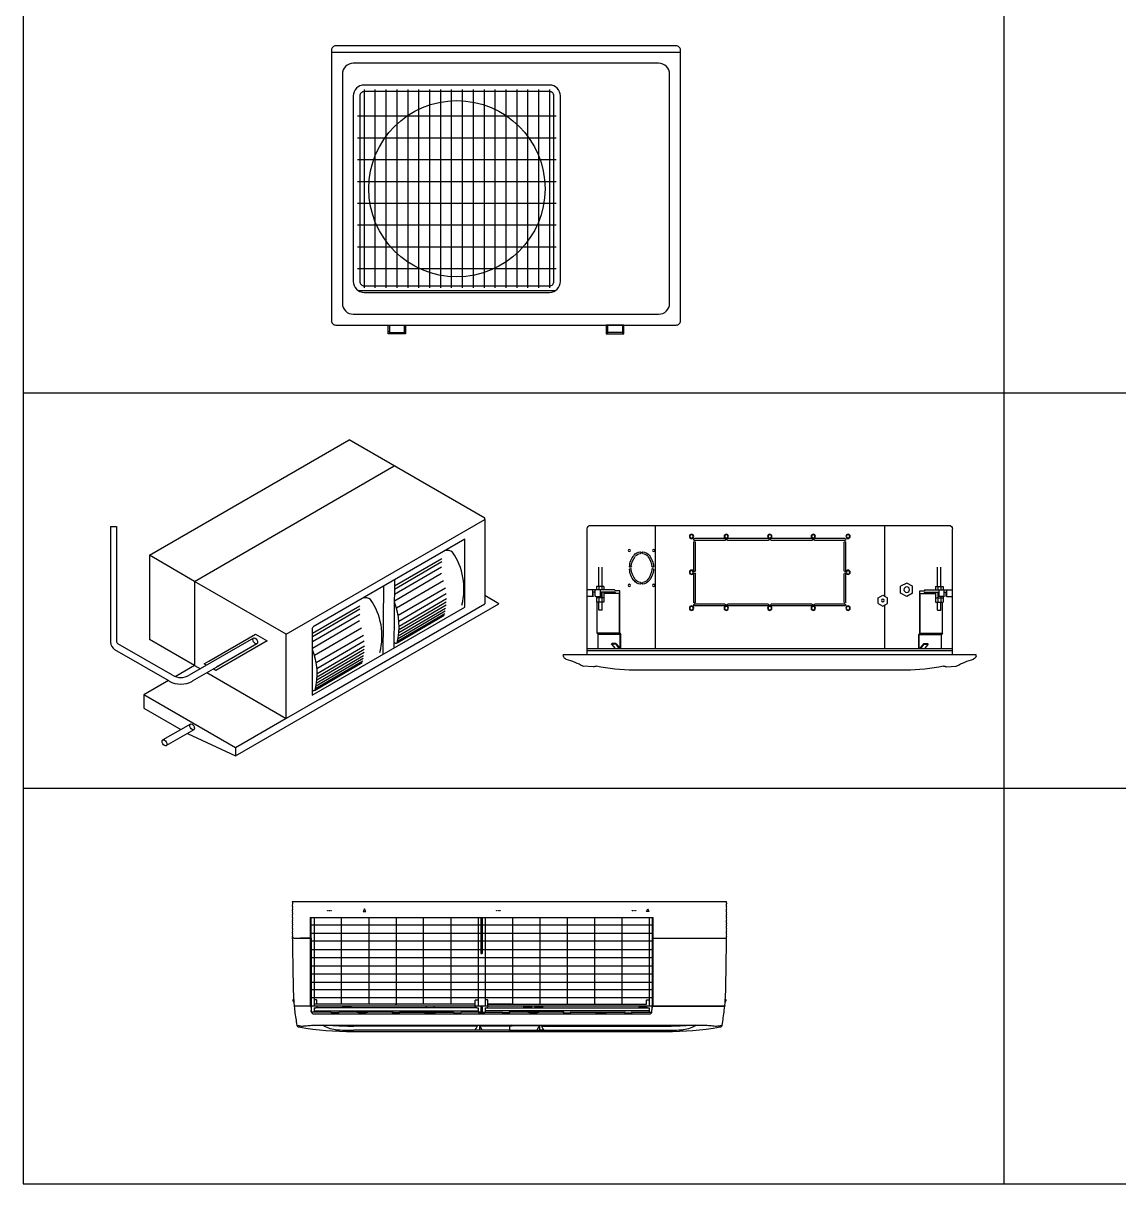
# Model space of a CAD drawing. Header units: millimetres. Extents: x -91525 to 4597779, y -698580 to 576167.
# Drawn here: x -81638 to -78625, y -104141 to -100950 of the extents above; entities that cross this region are included whole.
import ezdxf

# ---------------------------------------------------------------- set-up
doc = ezdxf.new("R2010")
doc.units = ezdxf.units.MM
doc.linetypes.add('CONTINOUS', pattern=[0])
doc.linetypes.add('HIDDEN', pattern=[0.375, 0.25, -0.125])
for name, color, linetype in [('!-AC-CHWS PIPE', 4, 'Continuous'), ('!-AC-EQUIPEMNT', 3, 'Continuous'), ('AirC- Machine', 3, 'CONTINOUS'), ('FCU', 4, 'Continuous'), ('TUONG', 1, 'Continuous')]:
    doc.layers.add(name, color=color, linetype=linetype)

# ---------------------------------------------------------------- blocks, each defined once
blk = doc.blocks.new('ODU-18')
h = blk.add_hatch()
h.set_pattern_fill('U', color=8, scale=25, angle=90, style=0, pattern_type=0)
h.set_pattern_definition([(90, (-400, -20), (-25, 1e-15), [])])
edge = h.paths.add_edge_path()
edge.add_line((-325, 85), (100, 85))
edge.add_arc((100, 100), 15, 270, 360)
edge.add_line((115, 100), (115, 525))
edge.add_arc((100, 525), 15, 0, 90)
edge.add_line((100, 540), (-325, 540))
edge.add_arc((-325, 525), 15, 90, 180)
edge.add_line((-340, 525), (-340, 100))
edge.add_arc((-325, 100), 15, 180, 270)
h = blk.add_hatch()
h.set_pattern_fill('_U', color=8, scale=50, style=0, pattern_type=0)
h.set_pattern_definition([(0, (-400, -37.5), (0, 50), [])])
edge = h.paths.add_edge_path()
edge.add_line((-325, 67.5), (100, 67.5))
edge.add_arc((100, 82.5), 15, 270, 360)
edge.add_line((115, 82.5), (115, 507.5))
edge.add_arc((100, 507.5), 15, 0, 90)
edge.add_line((100, 522.5), (-325, 522.5))
edge.add_arc((-325, 507.5), 15, 90, 180)
edge.add_line((-340, 507.5), (-340, 82.5))
edge.add_arc((-325, 82.5), 15, 180, 270)
blk.add_lwpolyline([(-390, 0), (390, 0, 0.414214), (400, 10), (400, 630, 0.414214), (390, 640), (-390, 640, 0.414214), (-400, 630), (-400, 10, 0.414214)], format="xyb", close=True)
at = {"color": 8}
for points in [[(-400, 625), (400, 625)], [(-267, 0), (-267, -20)], [(-233, 0), (-233, -20)], [(233, 0), (233, -20)], [(267, 0), (267, -20)], [(-270, -15), (-267, -15)], [(-267, -17), (-233, -17)], [(-233, -15), (-230, -15)], [(233, -15), (230, -15)], [(267, -17), (233, -17)], [(270, -15), (267, -15)]]:
    blk.add_lwpolyline(points, dxfattribs=at)
for points in [[(-350, 25), (350, 25, 0.414214), (375, 50), (375, 575, 0.414214), (350, 600), (-350, 600, 0.414214), (-375, 575), (-375, 50, 0.414214)], [(-325, 75), (100, 75, 0.414214), (125, 100), (125, 525, 0.414214), (100, 550), (-325, 550, 0.414214), (-350, 525), (-350, 100, 0.414214)], [(-325, 90), (100, 90, 0.414214), (110, 100), (110, 525, 0.414214), (100, 535), (-325, 535, 0.414214), (-335, 525), (-335, 100, 0.414214)]]:
    blk.add_lwpolyline(points, format="xyb", close=True, dxfattribs=at)
for points in [[(-270, 0), (-230, 0), (-230, -20), (-270, -20)], [(270, 0), (230, 0), (230, -20), (270, -20)]]:
    blk.add_lwpolyline(points, close=True, dxfattribs=at)
blk.add_circle((-112.5, 312.5), 202, dxfattribs=at)
blk = doc.blocks.new('A$C2E3D3B1D')
at = {"layer": 'FCU', "linetype": 'Continuous'}
for p, q in [((-397, 0), (397, 0)), ((-397, -2.5), (-397, -4.2)), ((397, -2.5), (397, -4.2)), ((-397.5, -66.7), (-397.4, -70.6)), ((-394.9, -66.7), (-397.5, -66.7)), ((-397.4, -70.6), (-397.3, -74.5)), ((-397.3, -74.5), (-397.2, -78.7)), ((-397.2, -78.7), (-397.2, -82.9)), ((-397.2, -82.9), (-397.1, -87.1)), ((397.1, -86.2), (397.2, -82.2)), ((397.2, -78.2), (397.3, -74.2)), ((397.2, -82.2), (397.2, -78.2)), ((397.3, -74.2), (397.4, -70.4)), ((397.4, -70.4), (397.5, -66.7)), ((-397.1, -87.1), (-397, -91.2)), ((-397, -91.2), (-397, -95)), ((-397, -95), (-396.9, -98.5)), ((-396.9, -98.5), (-396.9, -101.9)), ((-396.9, -101.9), (-396.8, -105.3)), ((-396.8, -105.3), (-396.8, -108.6)), ((396.8, -103.9), (396.9, -100.7)), ((396.8, -107.1), (396.8, -103.9)), ((396.9, -97.4), (397, -93.9)), ((396.9, -100.7), (396.9, -97.4)), ((397, -90.2), (397.1, -86.2)), ((397, -93.9), (397, -90.2)), ((-396.8, -108.6), (-396.7, -112.7)), ((-396.7, -112.7), (-396.6, -116.9)), ((-396.6, -116.9), (-396.5, -121.1)), ((-396.5, -121.1), (-396.5, -125.3)), ((-396.5, -125.3), (-396.4, -129.5)), ((396.4, -130.8), (396.5, -126.7)), ((396.5, -122.7), (396.6, -118.6)), ((396.5, -126.7), (396.5, -122.7)), ((396.6, -118.6), (396.7, -114.6)), ((396.7, -110.6), (396.8, -107.1)), ((396.7, -114.6), (396.7, -110.6)), ((-396.4, -129.5), (-396.3, -133.7)), ((-396.3, -133.7), (-396.3, -138)), ((-396.3, -138), (-396.2, -142.3)), ((-396.2, -142.3), (-396.1, -146.5)), ((-396.1, -146.5), (-396, -150.5)), ((396, -150.9), (396.1, -147)), ((396.1, -147), (396.2, -142.9)), ((396.2, -138.8), (396.3, -134.8)), ((396.2, -142.9), (396.2, -138.8)), ((396.3, -134.8), (396.4, -130.8)), ((-396, -150.5), (-396, -154.7)), ((-396, -154.7), (-395.9, -159.1)), ((-395.9, -159.1), (-395.9, -159.1)), ((-395.9, -159.1), (-395.9, -159.1)), ((-395.9, -159.1), (-395.9, -159.1)), ((-395.9, -159.1), (-395.9, -159.1)), ((-395.9, -159.1), (-395.8, -162.2)), ((-395.9, -159.1), (-395.9, -159.1)), ((-395.9, -159.1), (-395.9, -159.1)), ((-395.9, -159.1), (-395.9, -159.1)), ((-395.8, -162.2), (-395.7, -165.2)), ((-395.7, -165.2), (-395.6, -168.1)), ((-395.6, -168.1), (-395.5, -171.2)), ((395.4, -172.5), (395.6, -169.1)), ((395.6, -169.1), (395.7, -165.8)), ((395.7, -165.8), (395.8, -162.6)), ((395.8, -162.6), (395.9, -159.1)), ((395.9, -159.1), (396, -154.9)), ((395.9, -159.1), (395.9, -159.1)), ((395.9, -159.1), (395.9, -159.1)), ((395.9, -159.1), (395.9, -159.1)), ((395.9, -159.1), (395.9, -159.1)), ((395.9, -159.1), (395.9, -159.1)), ((395.9, -159.1), (395.9, -159.1)), ((395.9, -159.1), (395.9, -159.1)), ((396, -154.9), (396, -150.9)), ((-395.5, -171.2), (-395.3, -174.3)), ((-395.3, -174.3), (-395.2, -177.4)), ((-395.2, -177.4), (-395, -180.4)), ((-395, -180.4), (-394.7, -183.3)), ((-394.7, -183.3), (-394.5, -186.3)), ((-394.5, -186.3), (-394.2, -189.5)), ((-394.2, -189.5), (-394.2, -189.6)), ((-394.2, -189.5), (-394.2, -189.5)), ((-394.2, -189.6), (-394.2, -189.6)), ((-394.2, -189.6), (-394.2, -189.6)), ((-394.2, -189.6), (-394.2, -189.6)), ((-394.2, -189.6), (-394.2, -189.9)), ((-394.2, -189.6), (-394.2, -189.6)), ((-394.2, -189.6), (-394.2, -189.6)), ((-394.2, -189.9), (-394.2, -190)), ((-394.2, -190), (-394.1, -190.1)), ((-394.1, -190.1), (-394.1, -190.2)), ((-394.1, -190.2), (-394, -190.3)), ((-394.1, -190.3), (-394.1, -190.4)), ((-394.1, -190.3), (-394.1, -190.3)), ((-394.1, -190.4), (-394.1, -190.5)), ((-394.1, -190.5), (-394.1, -190.6)), ((-394.1, -190.6), (-394.1, -190.6)), ((-394.1, -190.6), (-394.1, -190.7)), ((-394.1, -190.7), (-394.1, -190.8)), ((-394.1, -190.8), (-394.1, -190.9)), ((-394.1, -190.8), (-394.1, -190.8)), ((-394.1, -190.9), (-394.1, -191)), ((-394.1, -191), (-394.1, -191.1)), ((-394.1, -191.1), (-394, -191.1)), ((-394, -190.3), (-393.9, -190.4)), ((-394, -191.1), (-394, -191.2)), ((-393.9, -190.4), (-393.8, -190.5)), ((-393.8, -190.5), (-393.7, -190.6)), ((-393.7, -190.6), (-393.5, -190.7)), ((393.5, -190.7), (393.7, -190.6)), ((393.7, -190.6), (393.8, -190.5)), ((393.8, -190.5), (393.9, -190.4)), ((393.9, -190.4), (394, -190.3)), ((394, -190.3), (394.1, -190.2)), ((394, -191.1), (394.1, -191.1)), ((394.1, -190.1), (394.2, -190)), ((394.1, -190.2), (394.1, -190.1)), ((394.1, -190.3), (394.1, -190.3)), ((394.1, -190.4), (394.1, -190.3)), ((394.1, -190.5), (394.1, -190.4)), ((394.1, -190.5), (394.1, -190.5)), ((394.1, -190.6), (394.1, -190.5)), ((394.1, -190.7), (394.1, -190.6)), ((394.1, -190.8), (394.1, -190.7)), ((394.1, -190.8), (394.1, -190.8)), ((394.1, -190.9), (394.1, -190.8)), ((394.1, -191), (394.1, -190.9)), ((394.1, -191.1), (394.1, -191)), ((394.1, -191), (394.1, -191)), ((394.2, -189.5), (394.5, -186)), ((394.2, -189.6), (394.2, -189.5)), ((394.2, -189.5), (394.2, -189.5)), ((394.2, -189.5), (394.2, -189.5)), ((394.2, -189.6), (394.2, -189.6)), ((394.2, -189.6), (394.2, -189.6)), ((394.2, -189.6), (394.2, -189.6)), ((394.2, -189.6), (394.2, -189.6)), ((394.2, -189.6), (394.2, -189.9)), ((394.2, -189.6), (394.2, -189.6)), ((394.2, -190), (394.2, -189.9)), ((394.5, -186), (394.8, -182.7)), ((394.6, -184.7), (394.8, -184.4)), ((394.8, -182.7), (395, -179.4)), ((394.8, -184.4), (395, -184)), ((395, -179.4), (395.2, -176)), ((395, -184), (395.2, -183.6)), ((395.2, -176), (395.4, -172.5)), ((-394, -191.2), (-394, -191.3)), ((-394, -191.3), (-394, -191.4)), ((-394, -191.3), (-394, -191.3)), ((-394, -191.3), (-394, -191.3)), ((-394, -191.4), (-394, -191.5)), ((-394, -191.4), (-394, -191.4)), ((-394, -191.5), (-394, -191.5)), ((-394, -191.5), (-394, -191.6)), ((-394, -191.6), (-393.7, -194.9)), ((-394, -191.6), (-394, -191.6)), ((-393.7, -194.9), (-393.3, -198.1)), ((-393.3, -198.1), (-393, -201.1)), ((-393, -201.1), (-392.6, -204.2)), ((-392.6, -204.2), (-392.1, -207.4)), ((-392.1, -207.4), (-391.7, -210.7)), ((-391.7, -210.7), (-391.2, -213.8)), ((391.4, -212.6), (391.9, -209)), ((391.9, -209), (392.4, -205.5)), ((392.1, -191.7), (393.3, -191.7)), ((392.4, -205.5), (392.8, -202.2)), ((392.8, -202.2), (393.2, -198.8)), ((393.2, -198.8), (393.6, -195.3)), ((393.3, -191.7), (393.3, -191.7)), ((393.3, -191.7), (393.3, -191.7)), ((393.3, -191.7), (393.3, -191.7)), ((393.3, -191.7), (393.3, -191.7)), ((393.3, -191.7), (393.3, -191.7)), ((393.3, -191.7), (393.3, -191.7)), ((393.3, -191.7), (393.3, -191.7)), ((393.6, -195.3), (394, -191.6)), ((394, -191.2), (394, -191.1)), ((394, -191.3), (394, -191.2)), ((394, -191.3), (394, -191.4)), ((394, -191.3), (394, -191.3)), ((394, -191.3), (394, -191.3)), ((394, -191.4), (394, -191.4)), ((394, -191.4), (394, -191.5)), ((394, -191.5), (394, -191.5)), ((394, -191.5), (394, -191.6)), ((394, -191.6), (394, -191.6)), ((-391.2, -213.8), (-390.7, -217)), ((-390.7, -217), (-390.2, -220.2)), ((-390.2, -220.2), (-389.6, -223.3)), ((-389.6, -223.3), (-389, -226.6)), ((-389, -226.6), (-389, -226.9)), ((-389, -226.6), (-389, -226.6)), ((-389, -226.6), (-389, -226.6)), ((-389, -226.6), (-389, -226.6)), ((-389, -226.6), (-389, -226.6)), ((-389, -226.6), (-389, -226.6)), ((-389, -226.6), (-389, -226.6)), ((-389, -226.6), (-389, -226.6)), ((-389, -226.9), (-388.9, -227.2)), ((-388.9, -227.2), (-388.8, -227.5)), ((-388.8, -227.5), (-388.6, -227.9)), ((-388.6, -227.9), (-388.2, -228.3)), ((-388.2, -228.3), (-387.7, -228.8)), ((-387.7, -228.8), (-387, -229.1)), ((-387, -229.1), (-386.4, -229.4)), ((-386.4, -229.4), (-373, -231.5)), ((-373, -231.5), (-360.2, -233.2)), ((-360.2, -233.2), (-347.9, -234.7)), ((347.9, -234.7), (360.2, -233.2)), ((360.2, -233.2), (373, -231.5)), ((373, -231.5), (386.4, -229.4)), ((386.4, -229.4), (387, -229.2)), ((387, -229.2), (387.6, -228.9)), ((387.6, -228.9), (388.1, -228.5)), ((388.1, -228.5), (388.4, -228.1)), ((388.4, -228.1), (388.7, -227.6)), ((388.7, -227.6), (388.8, -227.3)), ((388.8, -227.3), (388.9, -227.1)), ((388.9, -227.1), (389, -226.8)), ((389, -226.6), (389.7, -222.9)), ((389, -226.6), (389, -226.6)), ((389, -226.6), (389, -226.6)), ((389, -226.6), (389, -226.6)), ((389, -226.6), (389, -226.6)), ((389, -226.6), (389, -226.6)), ((389, -226.6), (389, -226.6)), ((389, -226.6), (389, -226.6)), ((389, -226.8), (389, -226.6)), ((389.7, -222.9), (390.3, -219.6)), ((390.3, -219.6), (390.9, -216.1)), ((390.9, -216.1), (391.4, -212.6)), ((-347.9, -234.7), (-335.9, -235.8)), ((-335.9, -235.8), (-323.7, -236.7)), ((-323.7, -236.7), (-311.4, -237.4)), ((-311.4, -237.4), (-298.5, -237.8)), ((-298.5, -237.8), (-284.3, -238)), ((-284.3, -238), (284.3, -238)), ((284.3, -238), (298.5, -237.8)), ((298.5, -237.8), (311.4, -237.4)), ((311.4, -237.4), (323.7, -236.7)), ((323.7, -236.7), (335.8, -235.8)), ((335.8, -235.8), (347.9, -234.7))]:
    blk.add_line(p, q, dxfattribs=at)
at = {"layer": 'FCU', "color": 7, "linetype": 'Continuous'}
for p, q in [((-265.5, -13.3), (-267.7, -18.3)), ((-267.7, -18.3), (-263.2, -18.3)), ((-263.2, -18.3), (-265.5, -13.3)), ((250.8, -18.3), (253, -13.3)), ((255.3, -18.3), (250.8, -18.3)), ((253, -13.3), (255.3, -18.3)), ((-364.7, -29), (262.8, -29)), ((-364.7, -29), (-364.7, -191.7)), ((-363, -66.7), (-363, -29)), ((-357.5, -29), (-357.5, -190.7)), ((-357, -29), (-356.5, -29)), ((-307.5, -188), (-307.5, -29)), ((-257.5, -29), (-257.5, -188)), ((-207.5, -29), (-207.5, -188)), ((-159, -29), (-159, -29)), ((-157.5, -188), (-157.5, -29)), ((-107.5, -29), (-107.5, -188)), ((-57.5, -29), (-57.5, -190.7)), ((-52.2, -29), (-52.2, -95)), ((-49.7, -29), (-49.7, -95)), ((-44.5, -29), (-44.5, -190.7)), ((5.5, -29), (5.5, -188)), ((55.5, -29), (55.5, -188)), ((105.5, -29), (105.5, -188)), ((155.5, -29), (155.5, -188)), ((205.5, -29), (205.5, -188)), ((255.5, -29), (255.5, -190.7)), ((261, -29), (261, -190.7)), ((262.8, -66.7), (262.8, -29)), ((-363, -42.7), (261, -42.7)), ((-363, -57.7), (261, -57.7)), ((-394.9, -66.7), (-386.9, -66.7)), ((-386.9, -66.7), (-363, -66.7)), ((-386.9, -66.7), (-382.5, -66.7)), ((-363, -66.7), (-382.5, -66.7)), ((-363, -66.7), (-363, -80.6)), ((261, -72.7), (-363, -72.7)), ((-363, -80.6), (-363, -190.4)), ((261, -66.7), (397.5, -66.7)), ((262.8, -80.6), (262.8, -66.7)), ((262.8, -190.4), (262.8, -80.6)), ((-363, -87.7), (261, -87.7)), ((261, -102.7), (-363, -102.7)), ((-52.2, -95), (-49.7, -95)), ((-363, -117.7), (261, -117.7)), ((261, -132.7), (-363, -132.8)), ((-363, -147.7), (261, -147.7)), ((261, -161.7), (-363, -161.8)), ((-396.3, -179.8), (-396.4, -179.9)), ((-396.4, -179.9), (-396.4, -180)), ((-396.4, -180), (-396.4, -180.1)), ((-396.4, -180.1), (-396.4, -180.4)), ((-396.4, -180.4), (-396.4, -180.6)), ((-396.4, -180.6), (-396.4, -180.7)), ((-396.4, -180.7), (-396.4, -180.9)), ((-396.4, -180.9), (-396.4, -181.1)), ((-396.4, -181.1), (-396.3, -181.3)), ((-396.2, -179.7), (-396.3, -179.7)), ((-396.3, -179.7), (-396.3, -179.8)), ((-396.3, -181.3), (-396.3, -181.5)), ((-396.3, -181.5), (-396, -182.1)), ((-396, -179.6), (-396.2, -179.7)), ((-395.9, -179.6), (-396, -179.6)), ((-396, -182.1), (-395.8, -182.5)), ((-395, -179.6), (-395.9, -179.6)), ((-395.8, -182.5), (-395.6, -182.9)), ((-395.6, -182.9), (-395.4, -183.3)), ((-395.4, -183.3), (-395.2, -183.6)), ((-395.2, -183.6), (-395, -184)), ((-395, -184), (-394.8, -184.4)), ((-394.8, -184.4), (-394.6, -184.7)), ((-393.5, -190.7), (393.5, -190.7)), ((-374.5, -190.7), (-374.5, -190.7)), ((-364.7, -190.4), (-364.7, -190.7)), ((-364.7, -191.7), (-364.7, -190.7)), ((-363, -175.8), (261, -175.8)), ((-363, -190.4), (-363, -190.7)), ((-362.7, -190.7), (-362.7, -199)), ((-353, -180.1), (-357.5, -180.1)), ((-62.5, -188), (-357.5, -188)), ((-352.5, -188), (-352.5, -180.6)), ((-352.5, -190.7), (-352.5, -192.9)), ((-209, -188), (-206, -188)), ((-152.5, -190.7), (-152.5, -193.7)), ((-138.5, -190.7), (-138.5, -193.7)), ((-62.5, -190.7), (-62.5, -180.6)), ((-62.5, -190.7), (-62.5, -192.9)), ((-62, -180.1), (-57.5, -180.1)), ((-52.2, -190.7), (-52.2, -205.7)), ((-49.7, -190.7), (-49.7, -205.7)), ((-40, -180.1), (-44.5, -180.1)), ((-39.5, -190.7), (-39.5, -180.6)), ((4, -188), (-39.5, -188)), ((-39.5, -188), (250.5, -188)), ((-39.5, -190.7), (-39.5, -192.9)), ((36.5, -190.7), (36.5, -193.7)), ((50.5, -190.7), (50.5, -193.7)), ((250.5, -188), (250.5, -180.6)), ((250.5, -190.7), (250.5, -192.9)), ((251, -180.1), (255.5, -180.1)), ((260.8, -190.7), (260.8, -197.9)), ((261.2, -190.7), (261.2, -193.2)), ((262.8, -190.4), (262.8, -190.7)), ((262.8, -191.7), (262.8, -190.7)), ((395.9, -179.6), (395, -179.6)), ((395.2, -183.6), (395.4, -183.3)), ((395.4, -183.3), (395.6, -182.9)), ((395.6, -182.9), (395.8, -182.5)), ((395.8, -182.5), (396, -182.1)), ((396, -179.6), (395.9, -179.6)), ((395.9, -179.6), (395.9, -179.6)), ((395.9, -179.6), (395.9, -179.6)), ((395.9, -179.6), (395.9, -179.6)), ((395.9, -179.6), (395.9, -179.6)), ((395.9, -179.6), (395.9, -179.6)), ((395.9, -179.6), (395.9, -179.6)), ((395.9, -179.6), (395.9, -179.6)), ((396.2, -179.7), (396, -179.6)), ((396, -182.1), (396.1, -181.9)), ((396.1, -181.9), (396.2, -181.7)), ((396.3, -179.7), (396.2, -179.7)), ((396.2, -181.7), (396.3, -181.5)), ((396.3, -179.8), (396.3, -179.7)), ((396.4, -179.9), (396.3, -179.8)), ((396.3, -181.3), (396.4, -181.1)), ((396.3, -181.5), (396.3, -181.3)), ((396.4, -180), (396.4, -179.9)), ((396.4, -180.1), (396.4, -180)), ((396.4, -180.2), (396.4, -180.1)), ((396.4, -180.4), (396.4, -180.2)), ((396.4, -180.6), (396.4, -180.4)), ((396.4, -180.7), (396.4, -180.6)), ((396.4, -180.9), (396.4, -180.7)), ((396.4, -181.1), (396.4, -180.9)), ((-365.1, -191.7), (-394, -191.7)), ((-363.2, -193.6), (-362.8, -200.9)), ((-362.7, -201.1), (-362.7, -199)), ((-326.5, -202.2), (-362.5, -202.2)), ((-356.5, -202.2), (-358, -202.2)), ((-357.8, -205.7), (255.8, -205.7)), ((-357.5, -194.6), (-357.5, -201.7)), ((-357.5, -194.6), (-355.1, -194.6)), ((-357.5, -200.2), (-57.5, -200.2)), ((-355.1, -194.5), (-354.7, -194.4)), ((-355.1, -194.5), (-355.1, -194.6)), ((-355.1, -194.5), (-355.1, -194.5)), ((-355.1, -194.6), (-355.1, -194.6)), ((-354.7, -194.4), (-354.4, -194.2)), ((-354.4, -194.2), (-354.2, -194.1)), ((-60.6, -194.2), (-354.4, -194.2)), ((-354.2, -194.1), (-353.9, -193.9)), ((-353.9, -193.9), (-353.6, -193.7)), ((-353.6, -193.7), (-353.3, -193.6)), ((-353.3, -193.6), (-352.7, -193.3)), ((-326.5, -202.7), (-326.5, -202.2)), ((-313.5, -203.7), (-325.5, -203.7)), ((-312.5, -202.2), (-312.5, -202.7)), ((-214.4, -202.2), (-312.5, -202.2)), ((-305.8, -193.4), (-305.8, -194.2)), ((-305.7, -193.3), (-305.4, -193)), ((-305.7, -193.6), (-305.7, -193.3)), ((-305.3, -193.9), (-305.7, -193.6)), ((-305.4, -193), (-304.7, -192.7)), ((-304.5, -194.2), (-305.3, -193.9)), ((-304.7, -192.7), (-303.7, -192.4)), ((-303.7, -192.4), (-302.5, -192.2)), ((-302.5, -192.2), (-301, -192)), ((-301, -192), (-299.3, -191.9)), ((-299.3, -191.9), (-297.5, -191.9)), ((-297.5, -191.9), (-295.6, -191.9)), ((-295.6, -191.9), (-294, -192)), ((-294, -192), (-292.5, -192.2)), ((-292.5, -192.2), (-291.3, -192.4)), ((-291.3, -192.4), (-290.3, -192.7)), ((-289.8, -193.9), (-290.6, -194.2)), ((-290.3, -192.7), (-289.6, -193)), ((-289.3, -193.6), (-289.8, -193.9)), ((-289.6, -193), (-289.3, -193.3)), ((-289.3, -193.3), (-289.3, -193.6)), ((-289.2, -194.2), (-289.2, -193.4)), ((-279.5, -202.2), (-279.5, -202.7)), ((-276.5, -202.7), (-279.5, -202.7)), ((-276.5, -202.7), (-276.5, -202.2)), ((-263.5, -203.7), (-275.5, -203.7)), ((-262.5, -202.2), (-262.5, -202.7)), ((-259.5, -202.7), (-262.5, -202.7)), ((-259.5, -202.2), (-259.5, -202.7)), ((-214.5, -202.7), (-214.5, -202.2)), ((-214.3, -202.2), (-214.4, -202.2)), ((-214.2, -202.1), (-214.3, -202.2)), ((-214.1, -202.1), (-214.2, -202.1)), ((-214, -202), (-214.1, -202.1)), ((-214.1, -202.1), (-214.1, -202.1)), ((-213.9, -201.9), (-214, -202)), ((-213.8, -201.9), (-213.9, -201.9)), ((-213.7, -201.8), (-213.8, -201.9)), ((-213.6, -201.7), (-213.7, -201.8)), ((-213.5, -201.7), (-213.6, -201.7)), ((-201.5, -203.7), (-213.5, -203.7)), ((-201.5, -201.7), (-201.4, -201.7)), ((-201.4, -201.7), (-201.3, -201.8)), ((-201.3, -201.8), (-201.2, -201.9)), ((-201.2, -201.9), (-201.1, -201.9)), ((-201.1, -201.9), (-201, -202)), ((-201, -202), (-200.9, -202.1)), ((-200.9, -202.1), (-200.9, -202.1)), ((-200.9, -202.1), (-200.8, -202.1)), ((-200.8, -202.1), (-200.7, -202.2)), ((-200.7, -202.2), (-200.6, -202.2)), ((-200.6, -202.2), (-102.5, -202.2)), ((-200.5, -202.7), (-200.5, -202.2)), ((-163.8, -193.7), (-163.3, -193.7)), ((-163.8, -193.7), (-163.8, -194.2)), ((-163.3, -193.7), (-163.3, -193.7)), ((-163.3, -193.7), (-163.3, -194.2)), ((-163.3, -193.7), (-147.5, -193.7)), ((-163.3, -194.2), (-163.3, -194.2)), ((-155.5, -202.2), (-155.5, -202.7)), ((-155.5, -202.7), (-152.5, -202.7)), ((-152.5, -202.2), (-152.5, -202.7)), ((-151.5, -203.7), (-139.5, -203.7)), ((-150.6, -194.1), (-147.5, -193.7)), ((-147.5, -193.7), (-147.5, -193.7)), ((-143.5, -193.7), (-127.7, -193.7)), ((-143.5, -193.7), (-140.4, -194.1)), ((-143.5, -193.7), (-143.5, -193.7)), ((-138.5, -202.7), (-138.5, -202.2)), ((-138.5, -202.7), (-135.5, -202.7)), ((-135.5, -202.2), (-135.5, -202.7)), ((-127.7, -193.7), (-127.7, -193.7)), ((-127.7, -193.7), (-127.7, -194.2)), ((-127.7, -193.7), (-127.2, -193.7)), ((-127.2, -194.2), (-127.2, -193.7)), ((-102.5, -202.2), (-102.5, -202.7)), ((-101.5, -203.7), (-89.5, -203.7)), ((-52.2, -202.2), (-88.5, -202.2)), ((-88.5, -202.7), (-88.5, -202.2)), ((-59.9, -194.5), (-62.4, -193.2)), ((-59.9, -194.5), (-59.9, -194.6)), ((-59.9, -194.5), (-59.9, -194.5)), ((-59.9, -194.6), (-59.9, -194.6)), ((-59.9, -194.6), (-57.5, -194.6)), ((-57.5, -194.6), (-57.5, -201.7)), ((-56.7, -202.2), (-56.7, -202.7)), ((-55.7, -203.7), (-52.2, -203.7)), ((-49.7, -202.2), (-13.5, -202.2)), ((-46.3, -203.7), (-49.7, -203.7)), ((-45.2, -202.2), (-45.3, -202.7)), ((-44.5, -194.6), (-42.1, -194.6)), ((-44.5, -194.6), (-44.5, -201.7)), ((-44.5, -200.2), (-43.5, -200.2)), ((254.5, -200.2), (-43.5, -200.2)), ((-42.1, -194.6), (-39.7, -193.2)), ((-42.1, -194.5), (-42.1, -194.6)), ((-41.4, -194.2), (252.4, -194.2)), ((-39.7, -193.2), (-39.6, -193.2)), ((-13.5, -202.7), (-13.5, -202.2)), ((-13.3, -202.2), (-13.5, -202.2)), ((-13.3, -202.2), (-13.4, -202.2)), ((-13.2, -202.1), (-13.3, -202.2)), ((-13.1, -202.1), (-13.2, -202.1)), ((-13, -202), (-13.1, -202.1)), ((-13.1, -202.1), (-13.1, -202.1)), ((-12.9, -201.9), (-13, -202)), ((-12.8, -201.9), (-12.9, -201.9)), ((-12.7, -201.8), (-12.8, -201.9)), ((-12.6, -201.7), (-12.7, -201.8)), ((-12.5, -201.7), (-12.6, -201.7)), ((-0.5, -203.7), (-12.5, -203.7)), ((-0.4, -201.7), (-0.5, -201.7)), ((-0.3, -201.8), (-0.4, -201.7)), ((-0.2, -201.9), (-0.3, -201.8)), ((-0.1, -201.9), (-0.2, -201.9)), ((0, -202), (-0.1, -201.9)), ((0.1, -202.1), (0, -202)), ((0.2, -202.1), (0.1, -202.1)), ((0.1, -202.1), (0.1, -202.1)), ((0.3, -202.2), (0.2, -202.1)), ((0.4, -202.2), (0.3, -202.2)), ((98.6, -202.2), (0.4, -202.2)), ((0.5, -202.2), (0.5, -202.7)), ((25.7, -193.7), (25.2, -193.7)), ((25.2, -193.7), (25.2, -194.2)), ((41.5, -193.7), (25.7, -193.7)), ((25.7, -193.7), (25.7, -194.2)), ((25.7, -193.7), (25.7, -193.7)), ((25.7, -194.2), (25.7, -194.2)), ((33.5, -202.2), (33.5, -202.7)), ((36.5, -202.7), (33.5, -202.7)), ((36.5, -202.7), (36.5, -202.2)), ((49.5, -203.7), (37.5, -203.7)), ((41.5, -193.7), (38.4, -194.1)), ((41.5, -193.7), (41.5, -193.7)), ((45.5, -193.7), (45.5, -193.7)), ((61.3, -193.7), (45.5, -193.7)), ((48.6, -194.1), (45.5, -193.7)), ((50.5, -202.2), (50.5, -202.7)), ((53.5, -202.7), (50.5, -202.7)), ((53.5, -202.2), (53.5, -202.7)), ((61.3, -193.7), (61.3, -193.7)), ((61.3, -193.7), (61.3, -194.2)), ((61.8, -193.7), (61.3, -193.7)), ((61.3, -194.2), (61.3, -194.2)), ((61.8, -194.2), (61.8, -193.7)), ((98.5, -202.7), (98.5, -202.2)), ((98.7, -202.2), (98.6, -202.2)), ((98.8, -202.1), (98.7, -202.2)), ((98.9, -202.1), (98.8, -202.1)), ((99, -202), (98.9, -202.1)), ((98.9, -202.1), (98.9, -202.1)), ((99.1, -201.9), (99, -202)), ((99.2, -201.9), (99.1, -201.9)), ((99.3, -201.8), (99.2, -201.9)), ((99.4, -201.7), (99.3, -201.8)), ((99.5, -201.7), (99.4, -201.7)), ((99.5, -203.7), (111.5, -203.7)), ((111.5, -201.7), (111.6, -201.7)), ((111.6, -201.7), (111.7, -201.8)), ((111.7, -201.8), (111.8, -201.9)), ((111.8, -201.9), (111.9, -201.9)), ((111.9, -201.9), (112, -202)), ((112, -202), (112.1, -202.1)), ((112.1, -202.1), (112.2, -202.1)), ((112.1, -202.1), (112.1, -202.1)), ((112.2, -202.1), (112.3, -202.2)), ((112.3, -202.2), (112.4, -202.2)), ((112.4, -202.2), (210.6, -202.2)), ((112.5, -202.7), (112.5, -202.2)), ((157.5, -202.2), (157.5, -202.7)), ((157.5, -202.7), (160.5, -202.7)), ((160.5, -202.2), (160.5, -202.7)), ((161.5, -203.7), (173.5, -203.7)), ((174.5, -202.7), (174.5, -202.2)), ((174.5, -202.7), (177.5, -202.7)), ((177.5, -202.2), (177.5, -202.7)), ((210.5, -202.2), (210.5, -202.7)), ((210.6, -202.2), (210.7, -202.2)), ((210.7, -202.2), (210.8, -202.1)), ((210.8, -202.1), (210.9, -202.1)), ((210.9, -202.1), (211, -202)), ((210.9, -202.1), (210.9, -202.1)), ((211, -202), (211.1, -201.9)), ((211.1, -201.9), (211.2, -201.9)), ((211.2, -201.9), (211.3, -201.8)), ((211.3, -201.8), (211.4, -201.7)), ((211.4, -201.7), (211.5, -201.7)), ((211.5, -203.7), (223.5, -203.7)), ((223.5, -201.7), (223.6, -201.7)), ((223.6, -201.7), (223.7, -201.8)), ((223.7, -201.8), (223.8, -201.9)), ((223.8, -201.9), (223.9, -201.9)), ((223.9, -201.9), (224, -202)), ((224, -202), (224.1, -202.1)), ((224.1, -202.1), (224.2, -202.1)), ((224.1, -202.1), (224.1, -202.1)), ((224.2, -202.1), (224.3, -202.2)), ((224.3, -202.2), (224.4, -202.2)), ((224.4, -202.2), (254.5, -202.2)), ((224.5, -202.7), (224.5, -202.2)), ((237.2, -193.4), (237.2, -194.2)), ((237.3, -193.3), (237.6, -193)), ((237.3, -193.6), (237.3, -193.3)), ((237.8, -193.9), (237.3, -193.6)), ((237.6, -193), (238.3, -192.7)), ((238.6, -194.2), (237.8, -193.9)), ((238.3, -192.7), (239.3, -192.4)), ((239.3, -192.4), (240.5, -192.2)), ((240.5, -192.2), (242, -192)), ((242, -192), (243.6, -191.9)), ((243.6, -191.9), (245.5, -191.9)), ((245.5, -191.9), (246.2, -191.9)), ((246.2, -191.9), (246.9, -191.9)), ((246.9, -191.9), (247.6, -191.9)), ((247.6, -191.9), (248.2, -192)), ((248.2, -192), (248.8, -192)), ((248.8, -192), (249.4, -192.1)), ((249.4, -192.1), (250, -192.1)), ((250, -192.1), (250.5, -192.2)), ((250.7, -193.2), (250.6, -193.2)), ((250.7, -193.2), (251, -193.4)), ((251, -193.4), (251.3, -193.6)), ((251.3, -193.6), (251.6, -193.7)), ((251.6, -193.7), (251.9, -193.9)), ((251.9, -193.9), (252.2, -194.1)), ((252.2, -194.1), (252.4, -194.2)), ((252.4, -194.2), (252.7, -194.4)), ((252.7, -194.4), (253.1, -194.5)), ((253.1, -194.5), (253.1, -194.6)), ((253.1, -194.5), (253.1, -194.5)), ((253.1, -194.6), (255.5, -194.6)), ((253.1, -194.6), (253.1, -194.6)), ((255.5, -200.2), (254.5, -200.2)), ((254.5, -202.2), (256, -202.2)), ((255.5, -194.6), (255.5, -201.7)), ((256, -202.2), (260.5, -202.2)), ((260.8, -200.9), (261.2, -193.6)), ((260.8, -201.1), (260.8, -197.9)), ((263.1, -191.7), (380.5, -191.7)), ((263.1, -191.7), (394, -191.7)), ((380.5, -191.7), (394, -191.7)), ((-389.2, -225.6), (-387.1, -226.6)), ((-387.1, -226.6), (-386.4, -226.8)), ((-386.4, -226.8), (-385.6, -227)), ((-385.6, -227), (-384.7, -227.2)), ((-384.7, -227.2), (-383.6, -227.4)), ((-383.6, -227.4), (-382.3, -227.6)), ((-382.3, -227.6), (-380.9, -227.7)), ((-380.9, -227.7), (-379.4, -227.7)), ((-379.4, -227.7), (-377.8, -227.7)), ((-377.8, -227.7), (-376.2, -227.6)), ((-376.2, -227.6), (-374.5, -227.5)), ((-374.5, -227.5), (-371.8, -227.1)), ((-371.8, -227.1), (-369.3, -226.8)), ((-369.3, -226.8), (-366.9, -226.6)), ((-366.9, -226.6), (-364.5, -226.5)), ((-364.5, -226.5), (-362.1, -226.3)), ((-362.1, -226.3), (-359.7, -226.2)), ((-359.7, -226.2), (-357.1, -226.1)), ((-357.1, -226.1), (-354.5, -226.1)), ((-354.5, -226.1), (354.5, -226.1)), ((-339.2, -227.8), (-341.9, -226.1)), ((-336.5, -229.3), (-339.2, -227.8)), ((-333.7, -230.6), (-336.5, -229.3)), ((-330.8, -231.7), (-333.7, -230.6)), ((-327.9, -232.7), (-330.8, -231.7)), ((-324.9, -233.5), (-327.9, -232.7)), ((-321.7, -234.1), (-324.9, -233.5)), ((-252.6, -227.7), (-284.9, -227.7)), ((-220.3, -227.7), (-252.6, -227.7)), ((-188, -227.7), (-220.3, -227.7)), ((-155.7, -227.7), (-188, -227.7)), ((-123.3, -227.7), (-155.7, -227.7)), ((-91, -227.7), (-123.3, -227.7)), ((-58.7, -227.7), (-91, -227.7)), ((-62, -234.2), (-61.1, -232.3)), ((-61.1, -232.3), (-58, -226.2)), ((-58, -226.1), (-58, -226.2)), ((-55, -226.1), (-55, -232.3)), ((-55, -226.7), (-50, -235.5)), ((-55, -232.3), (-55, -235.5)), ((-54.4, -227.7), (-4.7, -227.6)), ((-4.7, -226.1), (-4.7, -227.6)), ((-4.7, -227.6), (-4.6, -228)), ((-4.1, -227.6), (-4.6, -228)), ((-4.5, -227.7), (-4.6, -228)), ((-4.5, -227.7), (-4.5, -226.1)), ((-2.9, -226.1), (-4.5, -227.7)), ((-4.5, -227.7), (-3.9, -226.4)), ((-4.1, -227.6), (-2.5, -226.1)), ((-4.1, -227.6), (4.1, -227.6)), ((-3.9, -226.4), (-3.6, -226.1)), ((-3.9, -226.1), (-3.9, -226.4)), ((0, -227.6), (0, -235.5)), ((4.1, -227.6), (2.5, -226.1)), ((4.5, -227.7), (2.9, -226.1)), ((3.6, -226.1), (3.9, -226.4)), ((3.9, -226.4), (3.9, -226.1)), ((3.9, -226.4), (4.5, -227.7)), ((4.1, -227.6), (4.6, -228)), ((4.5, -226.1), (4.5, -227.7)), ((4.5, -227.7), (4.6, -228)), ((4.7, -227.6), (4.6, -228)), ((4.7, -226.1), (4.7, -227.6)), ((54.4, -227.7), (4.7, -227.6)), ((55, -226.7), (50, -235.5)), ((55, -226.1), (55, -232.3)), ((55, -232.3), (55, -235.5)), ((58, -226.1), (58, -226.2)), ((61.1, -232.3), (58, -226.2)), ((58.7, -227.7), (284.9, -227.7)), ((62, -234.2), (61.1, -232.3)), ((324.7, -233.5), (321.5, -234.1)), ((327.8, -232.7), (324.7, -233.5)), ((330.8, -231.7), (327.8, -232.7)), ((333.6, -230.6), (330.8, -231.7)), ((336.4, -229.3), (333.6, -230.6)), ((339.2, -227.8), (336.4, -229.3)), ((341.9, -226.1), (339.2, -227.8)), ((354.5, -226.1), (357.1, -226.1)), ((357.1, -226.1), (359.7, -226.2)), ((359.7, -226.2), (362.1, -226.3)), ((362.1, -226.3), (364.5, -226.5)), ((364.5, -226.5), (366.9, -226.6)), ((366.9, -226.6), (369.3, -226.8)), ((369.3, -226.8), (371.8, -227.1)), ((371.8, -227.1), (374.5, -227.5)), ((374.5, -227.5), (377, -227.7)), ((374.5, -227.5), (374.5, -227.5)), ((377, -227.7), (379.3, -227.7)), ((379.3, -227.7), (381.4, -227.6)), ((381.4, -227.6), (383.2, -227.4)), ((383.2, -227.4), (384.8, -227.2)), ((384.8, -227.2), (386.2, -226.9)), ((386.2, -226.9), (389.2, -225.6)), ((-318.3, -234.5), (-321.7, -234.1)), ((-318.3, -234.5), (-318.2, -234.5)), ((-251.1, -235.5), (-284.8, -235.5)), ((-252, -238), (-236.4, -238)), ((-219.2, -235.5), (-251.1, -235.5)), ((-188.4, -235.5), (-219.2, -235.5)), ((-158.1, -235.5), (-188.4, -235.5)), ((-127.6, -235.5), (-158.1, -235.5)), ((-96.2, -235.5), (-127.6, -235.5)), ((-63.5, -235.5), (-96.2, -235.5)), ((-30.7, -235.5), (-63.5, -235.5)), ((-62, -234.2), (-62, -235.5)), ((-55, -235.5), (-55, -235.5)), ((0, -235.5), (-30.7, -235.5)), ((0, -235.5), (30.7, -235.5)), ((30.7, -235.5), (63.5, -235.5)), ((55, -235.5), (58, -235.5)), ((55.2, -235.5), (55, -235.5)), ((55, -235.5), (55, -235.5)), ((55.6, -235.5), (55.2, -235.5)), ((56, -235.5), (55.6, -235.5)), ((56.4, -235.5), (56, -235.5)), ((56.8, -235.5), (56.4, -235.5)), ((57.2, -235.5), (56.8, -235.5)), ((57.6, -235.5), (57.2, -235.5)), ((58, -235.5), (57.6, -235.5)), ((58.6, -235.5), (58, -235.5)), ((58, -235.5), (59.2, -235.5)), ((58, -235.5), (58, -235.5)), ((59.1, -235.5), (58.6, -235.5)), ((59.7, -235.5), (59.1, -235.5)), ((60.3, -235.5), (59.7, -235.5)), ((60.9, -235.5), (60.3, -235.5)), ((61.4, -235.5), (60.9, -235.5)), ((62, -235.5), (61.4, -235.5)), ((62, -234.2), (62, -235.5)), ((63.5, -235.5), (96.2, -235.5)), ((96.2, -235.5), (127.6, -235.5)), ((127.6, -235.5), (158.1, -235.5)), ((158.1, -235.5), (188.4, -235.5)), ((188.4, -235.5), (219.2, -235.5)), ((219.2, -235.5), (251.1, -235.5)), ((251.1, -235.5), (284.8, -235.5)), ((321.5, -234.1), (318.1, -234.5))]:
    blk.add_line(p, q, dxfattribs=at)
for centre in [(-332.5, -16.7), (-329.5, -16.7), (-326.5, -16.7), (-23.5, -16.7), (-20.5, -16.7), (-17.5, -16.7), (225, -16.7), (228, -16.7), (231, -16.7)]:
    blk.add_circle(centre, 0.5, dxfattribs=at)
at = {"layer": 'FCU', "linetype": 'Continuous'}
for centre, radius, start, end in [((-397, -0.5), 0.5, 90, 184.4117), ((397, -0.5), 0.5, 355.5883, 90), ((-390.5, 0), 7, 184.4117, 200.9248), ((-390.5, -6.7), 7, 159.0752, 200.9248), ((-390.5, -16.7), 7, 159.0752, 200.9248), ((-403.6, -11.7), 7, 339.0752, 20.9248), ((-403.6, -21.7), 7, 339.0752, 20.9248), ((403.6, -11.7), 7, 159.0752, 200.9248), ((403.6, -21.7), 7, 159.0752, 200.9248), ((390.5, 0), 7, 339.0752, 355.5883), ((390.5, -6.7), 7, 339.0752, 20.9248), ((390.5, -16.7), 7, 339.0752, 20.9248), ((-390.5, -26.7), 7, 159.0752, 200.9248), ((-390.5, -36.7), 7, 159.0752, 200.9248), ((-403.6, -31.7), 7, 339.0752, 20.9248), ((-403.6, -41.7), 7, 339.0752, 20.9248), ((403.6, -31.7), 7, 159.0752, 200.9248), ((403.6, -41.7), 7, 159.0752, 200.9248), ((390.5, -26.7), 7, 339.0752, 20.9248), ((390.5, -36.7), 7, 339.0752, 20.9248), ((-390.5, -46.7), 7, 159.0752, 200.9248), ((-390.5, -56.7), 7, 159.0752, 200.9248), ((-403.6, -51.7), 7, 339.0752, 20.9248), ((-403.6, -61.7), 7, 339.0752, 20.9248), ((403.6, -51.7), 7, 159.0752, 200.9248), ((403.6, -61.7), 7, 159.0752, 200.9248), ((390.5, -46.7), 7, 339.0752, 20.9248), ((390.5, -56.7), 7, 339.0752, 20.9248), ((-390.5, -66.7), 7, 159.0752, 180), ((390.5, -66.7), 7, 0, 20.9248)]:
    blk.add_arc(centre, radius, start, end, dxfattribs=at)
at = {"layer": 'FCU', "color": 7, "linetype": 'Continuous'}
for centre, radius, start, end in [((-353, -180.6), 0.5, 0, 90), ((-62, -180.6), 0.5, 90, 180), ((-40, -180.6), 0.5, 0, 90), ((251, -180.6), 0.5, 90, 180), ((-365.1, -193.7), 2, 3, 90), ((-357.8, -200.7), 5, 183, 270), ((-358, -201.7), 0.5, 270, 0), ((-352.9, -192.9), 0.39, 291.0334, 355.4008), ((-325.5, -202.7), 1, 180, 270), ((-313.5, -202.7), 1, 270, 0), ((-275.5, -202.7), 1, 180, 270), ((-263.5, -202.7), 1, 270, 0), ((-213.5, -202.7), 1, 180, 270), ((-201.5, -202.7), 1, 270, 0), ((-151.5, -202.7), 1, 180, 270), ((-139.5, -202.7), 1, 270, 0), ((-101.5, -202.7), 1, 180, 270), ((-89.5, -202.7), 1, 270, 0), ((-62.1, -192.9), 0.39, 184.5992, 230.2142), ((-57, -201.7), 0.5, 180, 270), ((-55.7, -202.7), 1, 181.5, 270), ((-46.3, -202.7), 1, 270, 358.5), ((-45, -201.7), 0.5, 270, 0), ((-39.9, -192.9), 0.39, 310.0517, 355.4008), ((-12.5, -202.7), 1, 180, 270), ((-0.5, -202.7), 1, 270, 0), ((37.5, -202.7), 1, 180, 270), ((49.5, -202.7), 1, 270, 0), ((99.5, -202.7), 1, 180, 270), ((111.5, -202.7), 1, 270, 0), ((161.5, -202.7), 1, 180, 270), ((173.5, -202.7), 1, 270, 0), ((211.5, -202.7), 1, 180, 270), ((223.5, -202.7), 1, 270, 0), ((250.9, -192.9), 0.39, 184.5992, 230.2142), ((256, -201.7), 0.5, 180, 270), ((255.8, -200.7), 5, 270, 357), ((263.1, -193.7), 2, 90, 177), ((-285.1, 354.7), 582.5, 265.7092, 270.022), ((285.1, 354.7), 582.5, 269.978, 274.2908), ((-284.8, 362), 597.5, 266.7897, 269.9967), ((284.8, 362), 597.5, 270.0033, 273.1981), ((319.8, -234.5), 0.00857, 49.9304, 129.6706)]:
    blk.add_arc(centre, radius, start, end, dxfattribs=at)
blk = doc.blocks.new('FTXS50BVM_plan view')
at = {"layer": '!-AC-EQUIPEMNT', "color": 0, "linetype": 'Continuous'}
blk.add_blockref('A$C2E3D3B1D', (0, 0), dxfattribs=at)
blk = doc.blocks.new('cattset 1 huong')
at = {"color": 150, "ltscale": 10}
for p, q in [((139.5, -111.1), (916.2, 337.4)), ((1443.8, 32.8), (916.2, 337.4)), ((315.3, -212.6), (1092, 235.9)), ((671.7, -418.3), (1443.8, 27.5)), ((1443.8, 27.5), (1443.8, -93.8)), ((315.3, -212.6), (139.5, -111.1)), ((139.5, -111.1), (139.5, -438.2)), ((1443.8, -93.8), (1443.8, -299.6)), ((315.3, -212.6), (315.3, -461.9)), ((671.7, -418.3), (315.3, -212.6)), ((799.6, -671.5), (1443.8, -299.6)), ((315.3, -539.6), (139.5, -438.2)), ((671.7, -745.4), (671.7, -418.3)), ((315.3, -461.9), (315.3, -539.6)), ((315.3, -539.6), (337.8, -552.7)), ((363.7, -567.6), (671.7, -745.4)), ((799.6, -671.5), (671.7, -745.4))]:
    blk.add_line(p, q, dxfattribs=at)
at = {"color": 8, "linetype": 'Continuous'}
for p, q in [((-11.2, 0), (-11.2, -449.2)), ((-11.2, 0), (11.2, 0)), ((11.2, 0), (11.2, -445.3))]:
    blk.add_line(p, q, dxfattribs=at)
at = {"color": 150}
blk.add_line((1443.8, 27.5), (1443.8, 32.8), dxfattribs=at)
at = {"color": 8}
for p, q in [((1366.2, -49), (776.8, -389.3)), ((1366.2, -312.8), (1366.2, -49)), ((1093.1, -206.7), (1090.8, -471.8)), ((1049.8, -231.6), (1047.5, -496.7)), ((772.2, -655.7), (1366.2, -312.8)), ((772.2, -397.2), (776.8, -389.3)), ((772.2, -397.2), (772.2, -655.7)), ((370.5, -522.7), (552.6, -417.5)), ((544.8, -433.2), (379.3, -528.7)), ((597.7, -443.6), (397.9, -558.9)), ((552.6, -417.5), (597.7, -443.6)), ((218.1, -601.1), (5.6, -478.4)), ((229.6, -577.8), (16.9, -455)), ((557.7, -455.5), (400.7, -546.2)), ((379.3, -528.7), (294.2, -577.8)), ((414.4, -538.3), (305.8, -601)), ((352.8, -532.9), (370.5, -522.7)), ((362.4, -538.5), (352.8, -532.9)), ((397.9, -558.9), (388.3, -553.4)), ((299.3, -767.5), (191.9, -829.4)), ((312.2, -789.8), (203.6, -852.5))]:
    blk.add_line(p, q, dxfattribs=at)
at = {"color": 252, "linetype": 'HIDDEN', "ltscale": 850}
for p, q in [((1092.6, -262.8), (1332.6, -123.2)), ((1092.8, -242.8), (1323.9, -108.3)), ((1092.9, -230.3), (1318.5, -99)), ((1092.4, -287.8), (1343.4, -141.8)), ((1100.2, -315.7), (1352.4, -169)), ((1107, -344.1), (1359.2, -197.4)), ((1110, -367.3), (1362.2, -220.5)), ((1109.8, -411.4), (1362, -264.7)), ((1110.7, -399.3), (1362.9, -252.6)), ((1110.9, -386.7), (1363.1, -240)), ((773.8, -446.9), (1013.8, -307.3)), ((774, -426.9), (1005.1, -292.4)), ((774.1, -414.3), (999.7, -283.1)), ((1102.8, -451.5), (1355, -304.8)), ((1104.4, -444.9), (1356.6, -298.2)), ((1106.6, -434.6), (1358.8, -287.9)), ((1107.7, -424), (1359.9, -277.2)), ((773.6, -471.9), (1024.6, -325.9)), ((781.3, -499.8), (1033.5, -353.1)), ((788.2, -528.2), (1040.4, -381.5)), ((791.2, -551.4), (1043.4, -404.6)), ((791, -595.5), (1043.2, -448.8)), ((791.8, -583.4), (1044, -436.6)), ((792.1, -570.8), (1044.3, -424)), ((784, -635.6), (1036.2, -488.8)), ((785.6, -629), (1037.8, -482.2)), ((787.8, -618.7), (1040, -472)), ((788.9, -608), (1041.1, -461.3))]:
    blk.add_line(p, q, dxfattribs=at)
at = {"color": 252}
blk.add_line((315.3, -454), (315.3, -454.6), dxfattribs=at)
at = {"color": 150, "ltscale": 10}
for points in [[(474, -859.5), (474, -891), (1498.2, -299.7), (1443.8, -268.3)], [(315.3, -539.6), (239.4, -583.5)], [(213.5, -598.4), (117.6, -653.8)], [(117.6, -653.8), (117.6, -705.5)], [(474, -859.5), (117.6, -653.8)], [(117.6, -705.5), (262.1, -788.9)], [(671.7, -745.4), (474, -859.5)], [(288, -803.8), (474, -891)]]:
    blk.add_lwpolyline(points, dxfattribs=at)
at = {"color": 252}
for centre, radius, start, end in [((1298.2, -125.8), 33.7, 52.9161, 105.479), ((1113, -241.6), 250.1, 345.3634, 34.7474), ((979.4, -309.9), 33.7, 52.9161, 105.479), ((794.2, -425.6), 250.1, 345.3634, 34.7474), ((860.8, -388.3), 250.1, 345.3634, 22.2107), ((1098.3, -444.4), 8.39, 209.0659, 302.0032), ((542, -572.4), 250.1, 345.3634, 22.2107), ((779.5, -628.5), 8.39, 209.0659, 302.0032)]:
    blk.add_arc(centre, radius, start, end, dxfattribs=at)
at = {"color": 8, "linetype": 'Continuous'}
for centre, radius in [((22.5, -449.2), 33.8), ((22.5, -445.3), 11.2)]:
    blk.add_arc(centre, radius, 180, 240, dxfattribs=at)
at = {"color": 8}
for radius in [64.6, 90.4]:
    blk.add_arc((261.9, -521.9), radius, 240, 300, dxfattribs=at)
for centre in [(551.3, -444.3), (305.7, -778.6), (198.4, -840.6)]:
    blk.add_ellipse(centre, major_axis=(6.5, -11.2), ratio=0.57735, dxfattribs=at)
blk = doc.blocks.new('cs1')
at = {"layer": '!-AC-CHWS PIPE', "color": 3}
for p, q in [((-840, 70), (-840, 650)), ((824, 666), (-824, 666)), ((-528, 666), (-528, 340.5)), ((528, 666), (528, 100)), ((840, 70), (840, 650)), ((-350, 457), (-350, 588)), ((-346, 605), (-207, 605)), ((-346, 597), (-207, 597)), ((-342, 457), (-342, 588)), ((-193, 605), (-7, 605)), ((-193, 597), (-7, 597)), ((7, 605), (193, 605)), ((7, 597), (193, 597)), ((207, 605), (346, 605)), ((207, 597), (346, 597)), ((342, 457), (342, 588)), ((350, 457), (350, 588)), ((-787, 384), (-787, 474)), ((-771, 384), (-771, 474)), ((-350, 313), (-350, 443)), ((-342, 313), (-342, 443)), ((342, 313), (342, 443)), ((350, 313), (350, 443)), ((771, 384), (771, 474)), ((787, 384), (787, 474)), ((-797, 384), (-797, 370)), ((-763, 384), (-797, 384)), ((-787, 384), (-787, 370)), ((-773, 384), (-773, 370)), ((-763, 384), (-763, 370)), ((-656, 386), (-630, 400)), ((-656, 354), (-656, 386)), ((-630, 400), (-602, 386)), ((-602, 354), (-602, 386)), ((763, 384), (763, 370)), ((763, 384), (797, 384)), ((773, 384), (773, 370)), ((787, 384), (787, 370)), ((797, 384), (797, 370)), ((-714, 370), (-838, 370)), ((-814, 338), (-838, 338)), ((-814, 340), (-814, 368)), ((-803, 358), (-814, 358)), ((-812, 340), (-812, 358)), ((-803, 340), (-803, 368)), ((-801, 338), (-778.3, 338)), ((-797, 338), (-797, 312)), ((-763, 332), (-797, 332)), ((-787, 338), (-787, 312)), ((-779, 340), (-779, 368)), ((-712, 358), (-779, 358)), ((-776.3, 340), (-776.3, 358)), ((-773, 358), (-773, 312)), ((-763, 358), (-763, 312)), ((-692, 352), (-763, 352)), ((-714, 370), (-710, 364)), ((-712, 358), (-708, 352)), ((-690, 364), (-710, 364)), ((-692, 170), (-692, 352)), ((-690, 170), (-690, 364)), ((-656, 354), (-630, 338)), ((-630, 338), (-602, 354)), ((-520, 344.8), (-542, 332.8)), ((-542, 306.8), (-542, 332.8)), ((-498, 332.8), (-520, 344.8)), ((-498, 306.8), (-498, 332.8)), ((690, 170), (690, 364)), ((690, 364), (710, 364)), ((692, 170), (692, 352)), ((692, 352), (763, 352)), ((712, 358), (708, 352)), ((714, 370), (710, 364)), ((712, 358), (779, 358)), ((714, 370), (838, 370)), ((763, 358), (763, 312)), ((763, 332), (797, 332)), ((773, 358), (773, 312)), ((776.3, 340), (776.3, 358)), ((801, 338), (778.3, 338)), ((779, 340), (779, 368)), ((787, 338), (787, 312)), ((797, 338), (797, 312)), ((803, 340), (803, 368)), ((803, 358), (814, 358)), ((812, 340), (812, 358)), ((814, 340), (814, 368)), ((814, 338), (838, 338)), ((-763, 312), (-797, 312)), ((-794, 170), (-794, 312)), ((-787, 276), (-787, 312)), ((-771, 276), (-787, 276)), ((-771, 276), (-771, 312)), ((-520, 294.8), (-542, 306.8)), ((-528, 299.2), (-528, 100)), ((-498, 306.8), (-520, 294.8)), ((-346, 303), (-207, 303)), ((-346, 295), (-207, 295)), ((-193, 303), (-7, 303)), ((-193, 295), (-7, 295)), ((7, 303), (193, 303)), ((7, 295), (193, 295)), ((207, 303), (346, 303)), ((207, 295), (346, 295)), ((763, 312), (797, 312)), ((771, 276), (771, 312)), ((771, 276), (787, 276)), ((787, 276), (787, 312)), ((794, 170), (794, 312)), ((-692, 170), (-794, 170)), ((-794, 170), (-790, 164)), ((-688, 164), (-790, 164)), ((-790, 100), (-790, 164)), ((-692, 170), (-688, 164)), ((-690, 170), (-686, 164)), ((-688, 102), (-688, 164)), ((-686, 100), (-686, 164)), ((690, 170), (686, 164)), ((686, 100), (686, 164)), ((692, 170), (688, 164)), ((688, 164), (790, 164)), ((688, 102), (688, 164)), ((692, 170), (794, 170)), ((794, 170), (790, 164)), ((790, 100), (790, 164)), ((-728, 120), (-726, 122)), ((-708, 120), (-728, 120)), ((-728, 120), (-712, 100)), ((-708, 122), (-726, 122)), ((-708, 122), (-692, 102)), ((-708, 120), (-708, 122)), ((-708, 120), (-694, 100)), ((708, 122), (692, 102)), ((708, 120), (694, 100)), ((708, 122), (726, 122)), ((708, 120), (708, 122)), ((708, 120), (728, 120)), ((728, 120), (712, 100)), ((728, 120), (726, 122)), ((-950, 70), (950, 70)), ((-949.3, 64.5), (-950, 70)), ((840, 100), (-840, 100)), ((840, 90), (-840, 90)), ((-688, 102), (-692, 102)), ((688, 102), (692, 102)), ((949.4, 64.5), (950, 70)), ((-810.9, 15.4), (-858.2, 18.6)), ((-810.4, 15.5), (-807.3, 16.9)), ((-625, 0), (625, 0)), ((810.5, 15.5), (807.3, 16.9)), ((810.9, 15.4), (858.3, 18.6))]:
    blk.add_line(p, q, dxfattribs=at)
for centre, radius in [((-360, 615), 10), ((-360, 615), 8), ((-200, 615), 10), ((-200, 615), 8), ((0, 615), 10), ((0, 615), 8), ((200, 615), 10), ((200, 615), 8), ((360, 615), 10), ((360, 615), 8), ((533.9, 550), 5), ((645.9, 550), 5), ((-360, 450), 10), ((-360, 450), 8), ((360, 450), 10), ((360, 450), 8), ((-630, 370), 12.7), ((534.2, 390), 5), ((645.9, 390), 5), ((-520, 320), 6.4), ((-360, 285), 10), ((-360, 285), 8), ((-200, 285), 10), ((-200, 285), 8), ((0, 285), 10), ((0, 285), 8), ((200, 285), 10), ((200, 285), 8), ((360, 285), 10), ((360, 285), 8)]:
    blk.add_circle(centre, radius, dxfattribs=at)
for centre, radius, start, end in [((-824, 650), 16, 90, 180), ((824, 650), 16, 0, 90), ((-346, 601), 4, 90, 270), ((-346, 588), 4, 0, 180), ((-207, 601), 4, 270, 90), ((-193, 601), 4, 90, 270), ((-7, 601), 4, 270, 90), ((7, 601), 4, 90, 270), ((193, 601), 4, 270, 90), ((207, 601), 4, 90, 270), ((346, 588), 4, 0, 180), ((346, 601), 4, 270, 90), ((587.7, 504.8), 39.9, 95.2054, 144.0126), ((587.7, 504.8), 31.9, 95.6715, 144.0126), ((582.8, 540.5), 4.29, 294.538, 72.1547), ((597.3, 540.5), 4.29, 107.8453, 245.462), ((592.4, 504.8), 31.9, 35.9874, 84.3285), ((592.4, 504.8), 39.9, 35.9874, 84.7946), ((620.5, 473.1), 85.4, 139.7153, 178.2262), ((620.5, 473.1), 77.4, 139.7153, 178.2262), ((559.6, 473.1), 77.4, 1.7738, 40.2847), ((559.6, 473.1), 85.4, 1.7738, 40.2847), ((-346, 457), 4, 180, 0), ((-346, 443), 4, 0, 180), ((346, 457), 4, 180, 0), ((346, 443), 4, 0, 180), ((539.1, 477.4), 4.3, 203.0399, 341.7482), ((539.1, 462.6), 4.3, 18.2518, 156.9601), ((620.5, 466.9), 85.4, 181.7738, 220.2847), ((620.5, 466.9), 77.4, 181.7738, 220.2847), ((559.6, 466.9), 77.4, 319.7153, 358.2262), ((559.6, 466.9), 85.4, 319.7153, 358.2262), ((640.9, 477.4), 4.3, 198.2518, 336.9601), ((640.9, 462.6), 4.3, 23.0399, 161.7482), ((587.7, 435.2), 39.9, 215.9874, 264.7946), ((587.7, 435.2), 31.9, 215.9874, 264.3285), ((582.8, 399.5), 4.29, 287.8453, 65.462), ((597.3, 399.5), 4.29, 114.538, 252.1547), ((592.4, 435.2), 31.9, 275.6715, 324.0126), ((592.4, 435.2), 39.9, 275.2054, 324.0126), ((-837.4, 367.4), 2.66, 102.9252, 167.0748), ((-837.4, 340.6), 2.66, 192.9252, 257.0748), ((-816.6, 367.4), 2.66, 12.9252, 77.0748), ((-816.6, 340.6), 2.66, 282.9252, 347.0748), ((-814.6, 340.6), 2.66, 282.9252, 347.0748), ((-800.4, 367.4), 2.66, 102.9252, 167.0748), ((-800.2, 340.8), 2.89, 195.7289, 254.2711), ((-781.6, 367.4), 2.66, 12.9252, 77.0748), ((-781.5, 340.5), 2.54, 281.2165, 348.7835), ((-778.8, 340.5), 2.54, 281.2165, 348.7835), ((778.8, 340.5), 2.54, 191.2165, 258.7835), ((781.6, 367.4), 2.66, 102.9252, 167.0748), ((781.5, 340.5), 2.54, 191.2165, 258.7835), ((800.4, 367.4), 2.66, 12.9252, 77.0748), ((800.2, 340.8), 2.89, 285.7289, 344.2711), ((814.6, 340.6), 2.66, 192.9252, 257.0748), ((816.6, 367.4), 2.66, 102.9252, 167.0748), ((816.6, 340.6), 2.66, 192.9252, 257.0748), ((837.4, 367.4), 2.66, 12.9252, 77.0748), ((837.4, 340.6), 2.66, 282.9252, 347.0748), ((-346, 313), 4, 180, 0), ((-346, 299), 4, 90, 270), ((-207, 299), 4, 270, 90), ((-193, 299), 4, 90, 270), ((-7, 299), 4, 270, 90), ((7, 299), 4, 90, 270), ((193, 299), 4, 270, 90), ((207, 299), 4, 90, 270), ((346, 313), 4, 180, 0), ((346, 299), 4, 270, 90), ((-933.4, 66.4), 16, 187, 253.9642), ((933.5, 66.4), 16, 286.0358, 353), ((-1048.2, -333.4), 400, 61.6419, 73.9801), ((-810.8, 16.4), 1, 266.1021, 294.6173), ((-801.9, 5.1), 13, 79.129, 114.6173), ((-610.8, 999.9), 1000, 259.129, 269.1863), ((610.9, 999.9), 1000, 270.8101, 280.871), ((801.9, 5.1), 13, 65.3827, 100.871), ((810.9, 16.4), 1, 245.3827, 273.8979), ((1048.3, -333.4), 400, 106.0199, 118.3581)]:
    blk.add_arc(centre, radius, start, end, dxfattribs=at)

msp = doc.modelspace()

# ---------------------------------------------------------------- linework, layer by layer
at = {"layer": 'TUONG'}
for p, q in [((-81638.3, -97938.9), (-81638.3, -104141.4)), ((-78940.9, -97938.9), (-78940.9, -104141.4)), ((-81638.3, -101966.4), (-69091.3, -101966.4)), ((-81638.3, -103053.9), (-69091.3, -103053.9)), ((-81638.3, -104141.4), (-69091.3, -104141.4))]:
    msp.add_line(p, q, dxfattribs=at)

# ---------------------------------------------------------------- block references
at = {"layer": '!-AC-CHWS PIPE', "xscale": -0.5977945945960528, "yscale": 0.5977945945924148, "zscale": 0.5977945945940507}
msp.add_blockref('cs1', (-79585, -102729), dxfattribs=at)
at = {"layer": '!-AC-EQUIPEMNT'}
for name, p, xscale, yscale, zscale in [('ODU-18', (-80310.6, -101780.2), 1.200000000186265, 1.200000000186265, 1.200000000186265), ('FTXS50BVM_plan view', (-80300.9, -103365.4), 1.502644371474162, 1.502644371474162, 1.502644371474162)]:
    msp.add_blockref(name, p, dxfattribs=dict(at, xscale=xscale, yscale=yscale, zscale=zscale))
at = {"layer": 'AirC- Machine', "xscale": 0.7071428572307923, "yscale": 0.7071428572307923, "zscale": 0.7071428572307923}
msp.add_blockref('cattset 1 huong', (-81390, -102334.5), dxfattribs=at)

doc.saveas('drawing.dxf')
